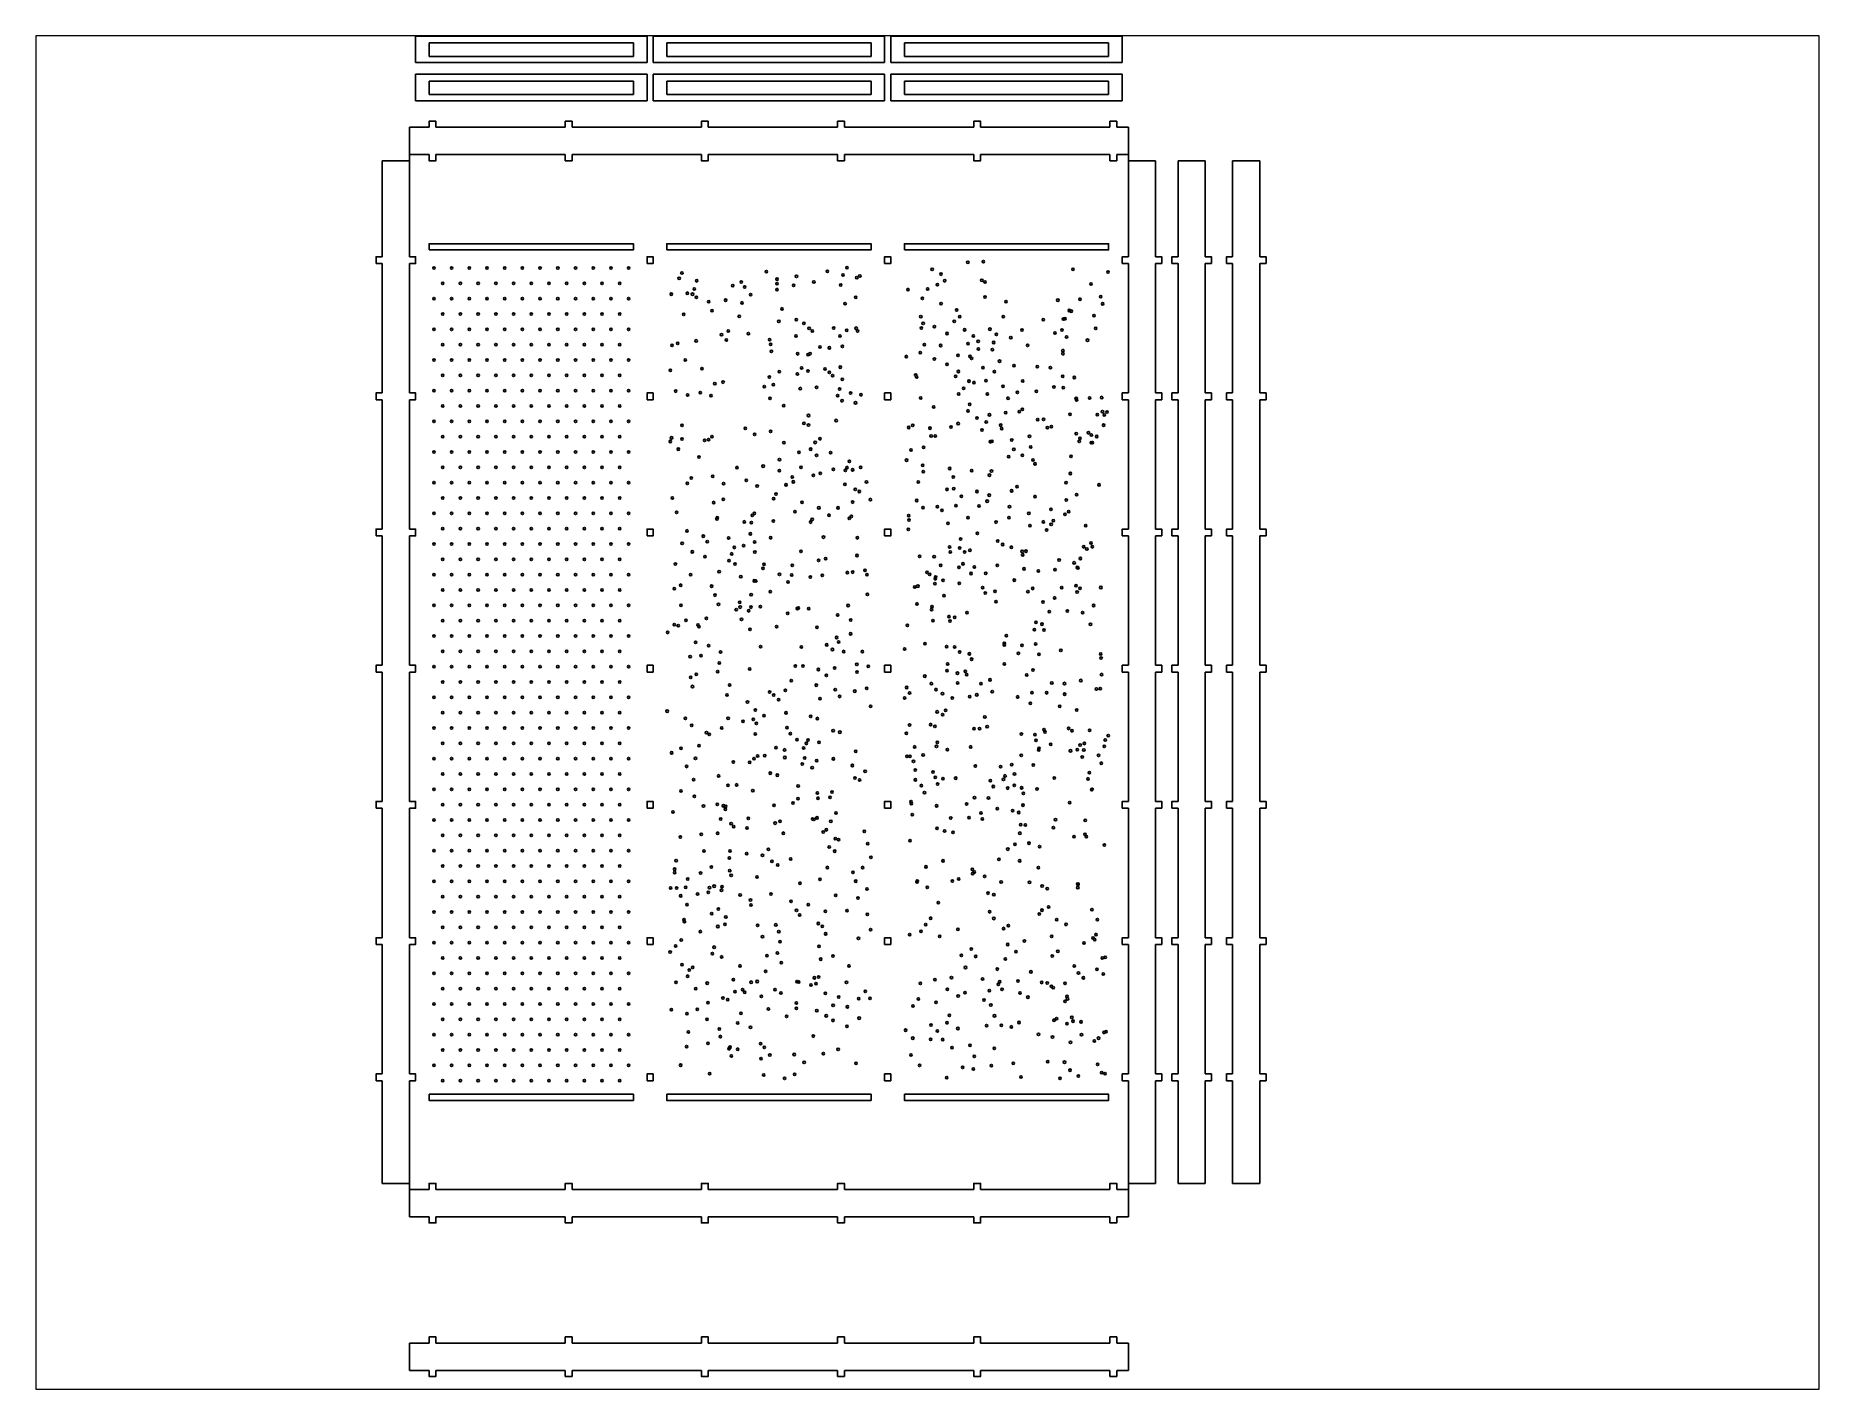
# Paper-space layout '布局1' of a CAD drawing. Header units: millimetres. Extents: x 26 to 231, y 20 to 176.
# The model-space entities are those that its viewports show. They can reach past a viewport. Long polylines and large blocks are cut down to what shows.
import ezdxf

# ---------------------------------------------------------------- set-up
doc = ezdxf.new("R2010")
doc.units = ezdxf.units.MM

msp = doc.modelspace()

# ---------------------------------------------------------------- linework, layer by layer
for p, q in [((174.5, 847), (4.5, 847)), ((4.5, 847), (4.5, 827.5)), ((14.5, 832), (14.5, 842)), ((14.5, 842), (164.5, 842)), ((164.5, 842), (164.5, 832)), ((174.5, 827.5), (174.5, 847)), ((349, 847), (179, 847)), ((179, 847), (179, 827.5)), ((189, 832), (189, 842)), ((189, 842), (339, 842)), ((339, 842), (339, 832)), ((349, 827.5), (349, 847)), ((523.5, 847), (353.5, 847)), ((353.5, 847), (353.5, 827.5)), ((363.5, 832), (363.5, 842)), ((363.5, 842), (513.5, 842)), ((513.5, 842), (513.5, 832)), ((523.5, 827.5), (523.5, 847)), ((4.5, 827.5), (174.5, 827.5)), ((164.5, 832), (14.5, 832)), ((179, 827.5), (349, 827.5)), ((339, 832), (189, 832)), ((353.5, 827.5), (523.5, 827.5)), ((513.5, 832), (363.5, 832)), ((174.5, 819), (4.5, 819)), ((4.5, 819), (4.5, 799.5)), ((14.5, 804), (14.5, 814)), ((14.5, 814), (164.5, 814)), ((164.5, 814), (164.5, 804)), ((174.5, 799.5), (174.5, 819)), ((349, 819), (179, 819)), ((179, 819), (179, 799.5)), ((189, 804), (189, 814)), ((189, 814), (339, 814)), ((339, 814), (339, 804)), ((349, 799.5), (349, 819)), ((523.5, 819), (353.5, 819)), ((353.5, 819), (353.5, 799.5)), ((363.5, 804), (363.5, 814)), ((363.5, 814), (513.5, 814)), ((513.5, 814), (513.5, 804)), ((523.5, 799.5), (523.5, 819)), ((4.5, 799.5), (174.5, 799.5)), ((164.5, 804), (14.5, 804)), ((179, 799.5), (349, 799.5)), ((339, 804), (189, 804)), ((353.5, 799.5), (523.5, 799.5)), ((513.5, 804), (363.5, 804)), ((0, 780), (0, 760)), ((528, 780), (528, 760)), ((0, 755.5), (-20, 755.5)), ((548, 755.5), (528, 755.5)), ((584.5, 755.5), (564.5, 755.5)), ((624.6, 755.5), (604.6, 755.5)), ((0, 4.5), (-20, 4.5)), ((0, 0), (0, -20)), ((548, 4.5), (528, 4.5)), ((528, 0), (528, -20)), ((584.5, 4.5), (564.5, 4.5)), ((624.6, 4.5), (604.6, 4.5)), ((0, -112.7), (0, -132.7)), ((528, -112.7), (528, -132.7))]:
    msp.add_line(p, q)
for points in [[(14.5, 850.6), (4.5, 850.6), (4.5, 870.1), (14.5, 870.1)], [(30.1, 850.6), (20.1, 850.6), (20.1, 870.1), (30.1, 870.1)], [(158.9, 850.6), (148.9, 850.6), (148.9, 870.1), (158.9, 870.1)], [(174.5, 850.6), (164.5, 850.6), (164.5, 870.1), (174.5, 870.1)], [(189, 850.6), (179, 850.6), (179, 870.1), (189, 870.1)], [(204.6, 850.6), (194.6, 850.6), (194.6, 870.1), (204.6, 870.1)], [(333.4, 850.6), (323.4, 850.6), (323.4, 870.1), (333.4, 870.1)], [(349, 850.6), (339, 850.6), (339, 870.1), (349, 870.1)], [(363.5, 850.6), (353.5, 850.6), (353.5, 870.1), (363.5, 870.1)], [(379.1, 850.6), (369.1, 850.6), (369.1, 870.1), (379.1, 870.1)], [(507.9, 850.6), (497.9, 850.6), (497.9, 870.1), (507.9, 870.1)], [(523.5, 850.6), (513.5, 850.6), (513.5, 870.1), (523.5, 870.1)], [(14.5, 690), (164.5, 690), (164.5, 694.5), (14.5, 694.5)], [(189, 690), (339, 690), (339, 694.5), (189, 694.5)], [(363.5, 690), (513.5, 690), (513.5, 694.5), (363.5, 694.5)], [(174.5, 680), (179, 680), (179, 685), (174.5, 685)], [(349, 680), (353.5, 680), (353.5, 685), (349, 685)], [(174.5, 580), (179, 580), (179, 585), (174.5, 585)], [(349, 580), (353.5, 580), (353.5, 585), (349, 585)], [(174.5, 480), (179, 480), (179, 485), (174.5, 485)], [(349, 480), (353.5, 480), (353.5, 485), (349, 485)], [(174.5, 380), (179, 380), (179, 385), (174.5, 385)], [(349, 380), (353.5, 380), (353.5, 385), (349, 385)], [(174.5, 280), (179, 280), (179, 285), (174.5, 285)], [(349, 280), (353.5, 280), (353.5, 285), (349, 285)], [(174.5, 180), (179, 180), (179, 185), (174.5, 185)], [(349, 180), (353.5, 180), (353.5, 185), (349, 185)], [(174.5, 80), (179, 80), (179, 85), (174.5, 85)], [(349, 80), (353.5, 80), (353.5, 85), (349, 85)], [(14.5, 70), (164.5, 70), (164.5, 65.5), (14.5, 65.5)], [(189, 70), (339, 70), (339, 65.5), (189, 65.5)], [(363.5, 70), (513.5, 70), (513.5, 65.5), (363.5, 65.5)]]:
    msp.add_lwpolyline(points, close=True)
for points in [[(0, 780), (14.5, 780)], [(19.5, 780), (19.5, 784.5), (14.5, 784.5), (14.5, 780)], [(19.5, 780), (114.5, 780)], [(119.5, 780), (119.5, 784.5), (114.5, 784.5), (114.5, 780)], [(119.5, 780), (214.5, 780)], [(219.5, 780), (219.5, 784.5), (214.5, 784.5), (214.5, 780)], [(214.5, 780), (214.5, 780)], [(219.5, 780), (314.5, 780)], [(319.5, 780), (319.5, 784.5), (314.5, 784.5), (314.5, 780)], [(319.5, 780), (414.5, 780)], [(419.5, 780), (419.5, 784.5), (414.5, 784.5), (414.5, 780)], [(419.5, 780), (514.5, 780)], [(519.5, 780), (519.5, 784.5), (514.5, 784.5), (514.5, 780)], [(519.5, 780), (528, 780)], [(14.5, 760), (0, 760), (0, 685)], [(0, 760), (14.5, 760)], [(14.5, 755.5), (19.5, 755.5), (19.5, 760)], [(14.5, 760), (14.5, 755.5)], [(19.5, 760), (19.5, 755.5), (14.5, 755.5), (14.5, 760)], [(114.5, 760), (19.5, 760)], [(19.5, 760), (114.5, 760)], [(114.5, 755.5), (119.5, 755.5), (119.5, 760)], [(114.5, 760), (114.5, 755.5)], [(119.5, 760), (119.5, 755.5), (114.5, 755.5), (114.5, 760)], [(214.5, 760), (119.5, 760)], [(119.5, 760), (214.5, 760)], [(214.5, 755.5), (219.5, 755.5), (219.5, 760), (219.5, 760)], [(214.5, 760), (214.5, 755.5)], [(214.5, 760), (214.5, 760)], [(219.5, 760), (219.5, 755.5), (214.5, 755.5), (214.5, 760)], [(314.5, 760), (219.5, 760)], [(219.5, 760), (314.5, 760)], [(314.5, 755.5), (319.5, 755.5), (319.5, 760), (319.5, 760)], [(314.5, 760), (314.5, 760), (314.5, 755.5)], [(319.5, 760), (319.5, 755.5), (314.5, 755.5), (314.5, 760)], [(414.5, 760), (319.5, 760)], [(319.5, 760), (414.5, 760)], [(414.5, 755.5), (419.5, 755.5), (419.5, 760)], [(414.6, 760), (414.5, 760), (414.5, 755.5)], [(419.5, 760), (419.5, 755.5), (414.5, 755.5), (414.5, 760)], [(514.5, 760), (419.5, 760)], [(419.5, 760), (514.5, 760)], [(514.5, 755.5), (519.5, 755.5), (519.5, 760)], [(514.5, 760), (514.5, 755.5)], [(519.5, 760), (519.5, 755.5), (514.5, 755.5), (514.5, 760)], [(528, 685), (528, 760), (519.5, 760)], [(519.5, 760), (528, 760)], [(-20, 685), (-20, 755.5)], [(0, 685), (0, 755.5)], [(528, 685), (528, 755.5)], [(548, 685), (548, 755.5)], [(564.5, 685), (564.5, 755.5)], [(584.5, 685), (584.5, 755.5)], [(604.6, 685), (604.6, 755.5)], [(624.6, 685), (624.6, 755.5)], [(-20, 685), (-24.5, 685), (-24.5, 680)], [(0, 680), (4.5, 680), (4.5, 685), (0, 685)], [(0, 685), (4.5, 685), (4.5, 680)], [(528, 685), (523.5, 685), (523.5, 680)], [(528, 685), (523.5, 685), (523.5, 680)], [(548, 685), (552.5, 685), (552.5, 680)], [(564.5, 685), (560, 685), (560, 680)], [(584.5, 685), (589, 685), (589, 680)], [(604.6, 685), (600.1, 685), (600.1, 680)], [(624.6, 685), (629.1, 685), (629.1, 680)], [(-24.5, 680), (-20, 680), (-20, 680)], [(-20, 585), (-20, 680)], [(0, 680), (0, 585)], [(0, 585), (0, 680)], [(4.5, 680), (0, 680), (0, 680)], [(523.5, 680), (528, 680), (528, 680)], [(523.5, 680), (528, 680), (528, 680)], [(528, 585), (528, 680)], [(528, 585), (528, 680)], [(548, 585), (548, 680)], [(552.5, 680), (548, 680), (548, 680)], [(560, 680), (564.5, 680), (564.5, 680)], [(564.5, 585), (564.5, 680)], [(584.5, 585), (584.5, 680)], [(589, 680), (584.5, 680), (584.5, 680)], [(600.1, 680), (604.6, 680), (604.6, 680)], [(604.6, 585), (604.6, 680)], [(624.6, 585), (624.6, 680)], [(629.1, 680), (624.6, 680), (624.6, 680)], [(-20, 585), (-24.5, 585), (-24.5, 580)], [(-24.5, 580), (-20, 580), (-20, 580)], [(-20, 485), (-20, 580)], [(0, 580), (4.5, 580), (4.5, 585), (0, 585)], [(0, 585), (4.5, 585), (4.5, 580)], [(0, 580), (0, 485)], [(0, 485), (0, 580)], [(4.5, 580), (0, 580), (0, 580)], [(528, 585), (523.5, 585), (523.5, 580)], [(528, 585), (523.5, 585), (523.5, 580)], [(523.5, 580), (528, 580), (528, 580)], [(523.5, 580), (528, 580), (528, 580)], [(528, 485), (528, 580)], [(528, 485), (528, 580)], [(548, 585), (552.5, 585), (552.5, 580)], [(548, 485), (548, 580)], [(552.5, 580), (548, 580), (548, 580)], [(564.5, 585), (560, 585), (560, 580)], [(560, 580), (564.5, 580), (564.5, 580)], [(564.5, 485), (564.5, 580)], [(584.5, 585), (589, 585), (589, 580)], [(584.5, 485), (584.5, 580)], [(589, 580), (584.5, 580), (584.5, 580)], [(604.6, 585), (600.1, 585), (600.1, 580)], [(600.1, 580), (604.6, 580), (604.6, 580)], [(604.6, 485), (604.6, 580)], [(624.6, 585), (629.1, 585), (629.1, 580)], [(624.6, 485), (624.6, 580)], [(629.1, 580), (624.6, 580), (624.6, 580)], [(-20, 485), (-24.5, 485), (-24.5, 480)], [(0, 480), (4.5, 480), (4.5, 485), (0, 485)], [(0, 485), (4.5, 485), (4.5, 480)], [(528, 485), (523.5, 485), (523.5, 480)], [(528, 485), (523.5, 485), (523.5, 480)], [(548, 485), (552.5, 485), (552.5, 480)], [(564.5, 485), (560, 485), (560, 480)], [(584.5, 485), (589, 485), (589, 480)], [(604.6, 485), (600.1, 485), (600.1, 480)], [(624.6, 485), (629.1, 485), (629.1, 480)], [(-24.5, 480), (-20, 480)], [(-20, 385), (-20, 480)], [(0, 480), (0, 385)], [(0, 385), (0, 480)], [(4.5, 480), (0, 480)], [(523.5, 480), (528, 480)], [(523.5, 480), (528, 480)], [(528, 385), (528, 480)], [(528, 385), (528, 480)], [(548, 385), (548, 480)], [(552.5, 480), (548, 480)], [(560, 480), (564.5, 480)], [(564.5, 385), (564.5, 480)], [(584.5, 385), (584.5, 480)], [(589, 480), (584.5, 480)], [(600.1, 480), (604.6, 480)], [(604.6, 385), (604.6, 480)], [(624.6, 385), (624.6, 480)], [(629.1, 480), (624.6, 480)], [(-20, 385), (-20, 385), (-24.5, 385), (-24.5, 380)], [(-24.5, 380), (-20, 380)], [(-20, 285), (-20, 380)], [(0, 380), (4.5, 380), (4.5, 385), (0, 385)], [(0, 385), (0, 385), (4.5, 385), (4.5, 380)], [(0, 380), (0, 285)], [(0, 285), (0, 380)], [(4.5, 380), (0, 380)], [(528, 385), (528, 385), (523.5, 385), (523.5, 380)], [(528, 385), (528, 385), (523.5, 385), (523.5, 380)], [(523.5, 380), (528, 380)], [(523.5, 380), (528, 380)], [(528, 285), (528, 380)], [(528, 285), (528, 380)], [(548, 385), (548, 385), (552.5, 385), (552.5, 380)], [(548, 285), (548, 380)], [(552.5, 380), (548, 380)], [(564.5, 385), (564.5, 385), (560, 385), (560, 380)], [(560, 380), (564.5, 380)], [(564.5, 285), (564.5, 380)], [(584.5, 385), (584.5, 385), (589, 385), (589, 380)], [(584.5, 285), (584.5, 380)], [(589, 380), (584.5, 380)], [(604.6, 385), (604.6, 385), (600.1, 385), (600.1, 380)], [(600.1, 380), (604.6, 380)], [(604.6, 285), (604.6, 380)], [(624.6, 385), (624.6, 385), (629.1, 385), (629.1, 380)], [(624.6, 285), (624.6, 380)], [(629.1, 380), (624.6, 380)], [(-20, 285), (-20, 285), (-24.5, 285), (-24.5, 280)], [(-24.5, 280), (-20, 280)], [(-20, 185), (-20, 280)], [(0, 280), (4.5, 280), (4.5, 285), (0, 285)], [(0, 285), (0, 285), (4.5, 285), (4.5, 280)], [(0, 280), (0, 185)], [(0, 185), (0, 280)], [(4.5, 280), (0, 280)], [(528, 285), (528, 285), (523.5, 285), (523.5, 280)], [(528, 285), (528, 285), (523.5, 285), (523.5, 280)], [(523.5, 280), (528, 280)], [(523.5, 280), (528, 280)], [(528, 185), (528, 280)], [(528, 185), (528, 280)], [(548, 285), (548, 285), (552.5, 285), (552.5, 280)], [(548, 185), (548, 280)], [(552.5, 280), (548, 280)], [(564.5, 285), (564.5, 285), (560, 285), (560, 280)], [(560, 280), (564.5, 280)], [(564.5, 185), (564.5, 280)], [(584.5, 285), (584.5, 285), (589, 285), (589, 280)], [(584.5, 185), (584.5, 280)], [(589, 280), (584.5, 280)], [(604.6, 285), (604.6, 285), (600.1, 285), (600.1, 280)], [(600.1, 280), (604.6, 280)], [(604.6, 185), (604.6, 280)], [(624.6, 285), (624.6, 285), (629.1, 285), (629.1, 280)], [(624.6, 185), (624.6, 280)], [(629.1, 280), (624.6, 280)], [(-20, 185), (-24.5, 185), (-24.5, 180)], [(0, 180), (4.5, 180), (4.5, 185), (0, 185)], [(0, 185), (4.5, 185), (4.5, 180)], [(528, 185), (523.5, 185), (523.5, 180)], [(528, 185), (523.5, 185), (523.5, 180)], [(548, 185), (552.5, 185), (552.5, 180)], [(564.5, 185), (560, 185), (560, 180)], [(584.5, 185), (589, 185), (589, 180)], [(604.6, 185), (600.1, 185), (600.1, 180)], [(624.6, 185), (629.1, 185), (629.1, 180)], [(-24.5, 180), (-20, 180), (-20, 180.1)], [(-20, 85), (-20, 180)], [(4.5, 180), (0, 180), (0, 180.1)], [(0, 180), (0, 180)], [(0, 180), (0, 85)], [(0, 85), (0, 180)], [(523.5, 180), (528, 180), (528, 180.1)], [(523.5, 180), (528, 180), (528, 180.1)], [(528, 85), (528, 180)], [(528, 85), (528, 180)], [(552.5, 180), (548, 180), (548, 180.1)], [(548, 85), (548, 180)], [(560, 180), (564.5, 180), (564.5, 180.1)], [(564.5, 85), (564.5, 180)], [(589, 180), (584.5, 180), (584.5, 180.1)], [(584.5, 85), (584.5, 180)], [(600.1, 180), (604.6, 180), (604.6, 180.1)], [(604.6, 85), (604.6, 180)], [(629.1, 180), (624.6, 180), (624.6, 180.1)], [(624.6, 85), (624.6, 180)], [(-20, 85), (-24.5, 85), (-24.5, 80)], [(-24.5, 80), (-20, 80)], [(-20, 4.5), (-20, 80)], [(0, 80), (4.5, 80), (4.5, 85), (0, 85)], [(0, 85), (4.5, 85), (4.5, 80)], [(0, 80), (0, 0)], [(0, 4.5), (0, 80)], [(4.5, 80), (0, 80)], [(519.5, 0), (528, 0), (528, 80)], [(528, 85), (523.5, 85), (523.5, 80)], [(528, 85), (523.5, 85), (523.5, 80)], [(523.5, 80), (528, 80)], [(523.5, 80), (528, 80)], [(528, 4.5), (528, 80)], [(548, 85), (552.5, 85), (552.5, 80)], [(548, 4.5), (548, 80)], [(552.5, 80), (548, 80)], [(564.5, 85), (560, 85), (560, 80)], [(560, 80), (564.5, 80)], [(564.5, 4.5), (564.5, 80)], [(584.5, 85), (589, 85), (589, 80)], [(589, 80), (584.5, 80)], [(584.5, 4.5), (584.5, 80)], [(604.6, 85), (600.1, 85), (600.1, 80)], [(600.1, 80), (604.6, 80)], [(604.6, 4.5), (604.6, 80)], [(624.6, 85), (629.1, 85), (629.1, 80)], [(624.6, 4.5), (624.6, 80)], [(629.1, 80), (624.6, 80)], [(0, 0), (14.5, 0)], [(0, 0), (14.5, 0)], [(19.5, 0), (19.5, 4.5), (14.5, 4.5), (14.5, 0)], [(19.5, 0), (19.5, 4.5), (14.5, 4.5), (14.5, 0)], [(19.5, 0), (114.5, 0)], [(19.5, 0), (114.5, 0)], [(119.5, 0), (119.5, 4.5), (114.5, 4.5), (114.5, 0)], [(119.5, 0), (119.5, 4.5), (114.5, 4.5), (114.5, 0)], [(119.5, 0), (214.5, 0)], [(119.5, 0), (214.5, 0)], [(219.5, 0), (219.5, 4.5), (214.5, 4.5), (214.5, 0)], [(219.5, 0), (219.5, 4.5), (214.5, 4.5), (214.5, 0)], [(214.5, 0), (214.5, 0)], [(214.5, 0), (214.5, 0)], [(219.5, 0), (314.5, 0)], [(219.5, 0), (314.5, 0)], [(319.5, 0), (319.5, 4.5), (314.5, 4.5), (314.5, 0)], [(319.5, 0), (319.5, 4.5), (314.5, 4.5), (314.5, 0)], [(319.5, 0), (414.5, 0)], [(319.5, 0), (414.5, 0)], [(419.5, 0), (419.5, 4.5), (414.5, 4.5), (414.5, 0)], [(419.5, 0), (419.5, 4.5), (414.5, 4.5), (414.5, 0)], [(419.5, 0), (514.5, 0)], [(419.5, 0), (514.5, 0)], [(519.5, 0), (519.5, 4.5), (514.5, 4.5), (514.5, 0)], [(519.5, 0), (519.5, 4.5), (514.5, 4.5), (514.5, 0)], [(519.5, 0), (528, 0)], [(0, -20), (14.5, -20)], [(19.5, -20), (19.5, -24.5), (14.5, -24.5), (14.5, -20)], [(19.5, -20), (114.5, -20)], [(119.5, -20), (119.5, -24.5), (114.5, -24.5), (114.5, -20)], [(119.5, -20), (214.5, -20)], [(214.5, -20), (214.5, -20)], [(219.5, -20), (219.5, -24.5), (214.5, -24.5), (214.5, -20)], [(219.5, -20), (314.5, -20)], [(319.5, -20), (319.5, -24.5), (314.5, -24.5), (314.5, -20)], [(319.5, -20), (414.5, -20)], [(419.5, -20), (419.5, -24.5), (414.5, -24.5), (414.5, -20)], [(419.5, -20), (514.5, -20)], [(519.5, -20), (519.5, -24.5), (514.5, -24.5), (514.5, -20)], [(519.5, -20), (528, -20)], [(0, -112.7), (14.5, -112.7)], [(19.5, -112.7), (19.5, -108.2), (14.5, -108.2), (14.5, -112.7)], [(19.5, -112.7), (114.5, -112.7)], [(119.5, -112.7), (119.5, -108.2), (114.5, -108.2), (114.5, -112.7)], [(119.5, -112.7), (214.5, -112.7)], [(219.5, -112.7), (219.5, -108.2), (214.5, -108.2), (214.5, -112.7)], [(214.5, -112.7), (214.5, -112.7)], [(219.5, -112.7), (314.5, -112.7)], [(319.5, -112.7), (319.5, -108.2), (314.5, -108.2), (314.5, -112.7)], [(319.5, -112.7), (414.5, -112.7)], [(419.5, -112.7), (419.5, -108.2), (414.5, -108.2), (414.5, -112.7)], [(419.5, -112.7), (514.5, -112.7)], [(519.5, -112.7), (519.5, -108.2), (514.5, -108.2), (514.5, -112.7)], [(519.5, -112.7), (528, -112.7)], [(0, -132.7), (14.5, -132.7)], [(19.5, -132.7), (19.5, -137.2), (14.5, -137.2), (14.5, -132.7)], [(19.5, -132.7), (114.5, -132.7)], [(119.5, -132.7), (119.5, -137.2), (114.5, -137.2), (114.5, -132.7)], [(119.5, -132.7), (214.5, -132.7)], [(214.5, -132.7), (214.5, -132.7)], [(219.5, -132.7), (219.5, -137.2), (214.5, -137.2), (214.5, -132.7)], [(219.5, -132.7), (314.5, -132.7)], [(319.5, -132.7), (319.5, -137.2), (314.5, -137.2), (314.5, -132.7)], [(319.5, -132.7), (414.5, -132.7)], [(419.5, -132.7), (419.5, -137.2), (414.5, -137.2), (414.5, -132.7)], [(419.5, -132.7), (514.5, -132.7)], [(519.5, -132.7), (519.5, -137.2), (514.5, -137.2), (514.5, -132.7)], [(519.5, -132.7), (528, -132.7)]]:
    msp.add_lwpolyline(points)
for centre in [(410.1, 680.9), (421.5, 681.4), (18, 676.7), (31, 676.7), (44, 676.7), (57, 676.7), (70, 676.7), (83, 676.7), (96, 676.7), (109, 676.7), (122, 676.7), (135, 676.7), (148, 676.7), (161, 676.7), (198.1, 669.2), (200.1, 673.1), (211, 667.3), (262.2, 674.1), (270, 668.5), (284.3, 670.6), (307, 674.3), (318.5, 671.6), (321.3, 676.9), (328.6, 669.6), (330.8, 670.9), (383.9, 675.7), (390.4, 672.2), (393.2, 667.3), (420.4, 667.7), (487.3, 675.8), (513.1, 673.7), (18, 654.2), (24.5, 665.4), (31, 654.2), (37.5, 665.4), (44, 654.2), (50.5, 665.4), (57, 654.2), (63.5, 665.4), (70, 654.2), (76.5, 665.4), (83, 654.2), (89.5, 665.4), (96, 654.2), (102.5, 665.4), (109, 654.2), (115.5, 665.4), (122, 654.2), (128.5, 665.4), (135, 654.2), (141.5, 665.4), (148, 654.2), (154.5, 665.4), (161, 654.2), (192.3, 657.5), (204.1, 658.2), (207.9, 657.5), (209.2, 661.3), (210.8, 655.2), (237.5, 663.7), (243.7, 666.4), (246.2, 662.7), (250.6, 657.1), (269.9, 660.9), (270, 665.2), (282.2, 663.9), (297, 666.5), (316.8, 664.2), (327.8, 655.2), (366.1, 660.9), (376.7, 654.4), (380.6, 661.3), (387.8, 664.4), (422.8, 666.5), (422.8, 655.4), (500.6, 665), (507.7, 655.6), (24.5, 642.9), (37.5, 642.9), (50.5, 642.9), (63.5, 642.9), (76.5, 642.9), (89.5, 642.9), (102.5, 642.9), (115.5, 642.9), (128.5, 642.9), (141.5, 642.9), (154.5, 642.9), (201.5, 642.7), (219.8, 651.9), (222.3, 645.3), (232.2, 653.1), (242.2, 641.3), (244.3, 651.1), (273.7, 646.7), (320, 650.6), (375.6, 641), (390.5, 650.5), (401.9, 645.8), (438.2, 652), (476.2, 653.1), (484.6, 645.5), (486, 645), (492.5, 653.8), (502.8, 641.7), (509.1, 650.4), (18, 631.7), (31, 631.7), (44, 631.7), (57, 631.7), (70, 631.7), (83, 631.7), (96, 631.7), (109, 631.7), (122, 631.7), (135, 631.7), (148, 631.7), (161, 631.7), (234.2, 630.5), (249, 628.5), (271.3, 637.5), (284.1, 638.7), (289.7, 636.1), (293.6, 632.4), (295.9, 630.5), (311.6, 632.6), (321.2, 631), (328.1, 632.5), (329.1, 630.4), (376, 632.6), (377.3, 636), (385.6, 633.6), (394.9, 628.6), (400.1, 637.5), (404.2, 640.9), (407.7, 631.3), (426.3, 631.8), (431.1, 628), (436.1, 640.9), (449.9, 631.1), (465.5, 638.7), (474.1, 629), (479.2, 631.1), (480.3, 639.2), (481.5, 639.4), (504, 632.4), (24.5, 620.4), (37.5, 620.4), (50.5, 620.4), (63.5, 620.4), (76.5, 620.4), (89.5, 620.4), (102.5, 620.4), (115.5, 620.4), (128.5, 620.4), (141.5, 620.4), (154.5, 620.4), (192.9, 619.9), (197.1, 621.4), (210.6, 623.2), (229.2, 627.7), (232.8, 623.9), (264.5, 624), (265.3, 620.7), (265.9, 615.5), (283.9, 626.8), (301.5, 618.7), (308.4, 618.1), (316.2, 626.8), (318, 619.1), (378.2, 620.4), (390.1, 619.8), (410.3, 621.2), (414.2, 626.8), (417.7, 622.8), (417.9, 617.3), (428.2, 616.8), (429.1, 622), (441.7, 625.6), (454, 619.9), (479.9, 616.1), (482.6, 626.1), (498, 623.7), (18, 609.1), (31, 609.1), (44, 609.1), (57, 609.1), (70, 609.1), (83, 609.1), (96, 609.1), (109, 609.1), (122, 609.1), (135, 609.1), (148, 609.1), (161, 609.1), (202.6, 609.2), (214.8, 602.8), (285.1, 613.7), (288, 603.3), (292.8, 613.1), (294.3, 613.7), (305.3, 602.6), (316.4, 603.9), (364.9, 611.7), (375.2, 614.6), (385.6, 609.8), (394.8, 605.9), (402.9, 612.6), (411.7, 611.9), (412.9, 610.4), (421.2, 603.6), (433.4, 608.3), (444, 605), (461.1, 604.2), (470.8, 603.6), (479.9, 613.7), (24.5, 597.9), (37.5, 597.9), (50.5, 597.9), (63.5, 597.9), (76.5, 597.9), (89.5, 597.9), (102.5, 597.9), (115.5, 597.9), (128.5, 597.9), (141.5, 597.9), (154.5, 597.9), (191.7, 601.6), (224.3, 591.8), (230.4, 592.9), (260.6, 589.6), (264.4, 596.6), (267.3, 591), (271.6, 600.5), (285, 598.9), (292.7, 601), (299, 589), (308.4, 600.1), (310.8, 597.7), (317.9, 595), (371.8, 598.1), (372.6, 596.7), (401.1, 597.2), (403.2, 600.7), (410.9, 593.6), (414.6, 592.6), (423.4, 594), (429.6, 600.6), (436, 589.9), (450.4, 593.8), (473.3, 589.3), (479.8, 597.2), (480.2, 588.8), (488.3, 596.3), (18, 586.6), (31, 586.6), (44, 586.6), (57, 586.6), (70, 586.6), (83, 586.6), (96, 586.6), (109, 586.6), (122, 586.6), (135, 586.6), (148, 586.6), (161, 586.6), (195.6, 586.3), (204.3, 583.5), (213.6, 585.2), (221.5, 583), (264.9, 581), (274.9, 575.6), (287, 588.2), (314.5, 583), (315.9, 587.8), (317.8, 579.2), (324, 584.9), (327.6, 577.7), (331.6, 583.6), (375.5, 581.3), (403.4, 584.2), (407, 588.4), (411.5, 576.6), (424.5, 584.2), (439.7, 581.1), (446.5, 585.4), (460.5, 586.2), (489.7, 580.9), (490, 579.8), (499.5, 581.3), (508.5, 581.6), (18, 564.1), (24.5, 575.4), (31, 564.1), (37.5, 575.4), (44, 564.1), (50.5, 575.4), (57, 564.1), (63.5, 575.4), (70, 564.1), (76.5, 575.4), (83, 564.1), (89.5, 575.4), (96, 564.1), (102.5, 575.4), (109, 564.1), (115.5, 575.4), (122, 564.1), (128.5, 575.4), (135, 564.1), (141.5, 575.4), (148, 564.1), (154.5, 575.4), (161, 564.1), (289.7, 562.7), (293.1, 568.4), (313.4, 564.7), (385.1, 574.7), (403, 562.5), (410.3, 571.8), (416.8, 566.5), (423.6, 563.7), (426, 568.9), (437.9, 570.4), (447.9, 571.3), (450.2, 573), (461.4, 565.4), (465.7, 565.6), (485.2, 569.3), (505.2, 569), (509, 571.3), (510.3, 568.8), (512.4, 570.9), (24.5, 552.8), (37.5, 552.8), (50.5, 552.8), (63.5, 552.8), (76.5, 552.8), (89.5, 552.8), (102.5, 552.8), (115.5, 552.8), (128.5, 552.8), (141.5, 552.8), (154.5, 552.8), (191.6, 549.3), (192.5, 552), (200.2, 561.1), (200.2, 551.1), (216.8, 550.1), (219.7, 550.7), (222.2, 552.9), (246.7, 558.9), (253.5, 554.5), (265.3, 556.7), (293.1, 561.4), (301.5, 551.3), (366.7, 559.6), (369.7, 561.1), (382.3, 559.1), (383.2, 553.4), (386.2, 553.4), (397.8, 559.9), (420.5, 557.7), (427.8, 549.4), (434.3, 561.3), (435, 558.8), (442.4, 550.4), (455.4, 553.1), (468.5, 559.4), (471.5, 560.2), (489.7, 555), (491.9, 549.4), (492.4, 551.6), (498.7, 555.7), (500.9, 554.1), (504.8, 553), (509.8, 561.3), (18, 541.6), (31, 541.6), (44, 541.6), (57, 541.6), (70, 541.6), (83, 541.6), (96, 541.6), (109, 541.6), (122, 541.6), (135, 541.6), (148, 541.6), (161, 541.6), (197.5, 543.7), (212.6, 537.9), (275, 548.4), (286.1, 541.3), (294.7, 543.7), (298, 548.6), (299, 539.1), (309.3, 541.1), (368.4, 543.1), (377.6, 545.1), (426.6, 549.1), (440.1, 538.1), (443.9, 543.5), (450.2, 539.2), (456.3, 545.3), (485.9, 538.4), (500.8, 548.4), (501.6, 548.5), (24.5, 530.3), (37.5, 530.3), (50.5, 530.3), (63.5, 530.3), (76.5, 530.3), (89.5, 530.3), (102.5, 530.3), (115.5, 530.3), (128.5, 530.3), (141.5, 530.3), (154.5, 530.3), (222.8, 523.8), (240.5, 530.2), (259.8, 531.2), (271.7, 527.9), (271.8, 536), (281.2, 523.3), (287.6, 530.3), (296.7, 524.4), (301.7, 525.9), (311.4, 528.8), (320.2, 528.1), (321.3, 530.2), (323.1, 534.8), (325.5, 528.5), (331.4, 530.4), (365.1, 535.6), (377, 531.9), (377.4, 527.2), (396.8, 529.5), (399.4, 523.2), (413, 527.9), (426, 524.6), (427.5, 527.6), (457.9, 535.8), (459.5, 532.9), (485.4, 525.8), (18, 519.1), (31, 519.1), (44, 519.1), (57, 519.1), (70, 519.1), (83, 519.1), (96, 519.1), (109, 519.1), (122, 519.1), (135, 519.1), (148, 519.1), (161, 519.1), (204.1, 518.6), (207, 522.5), (230.7, 518.4), (247.4, 520.8), (255.4, 516.6), (269.3, 510.7), (276.6, 517.5), (281.9, 519.7), (319.8, 517.9), (327.4, 514.2), (330.4, 512.6), (335.7, 519.6), (373.7, 519.6), (394.9, 514.1), (399.8, 514.6), (416.8, 512.6), (442.3, 513.1), (446.3, 516.2), (482.3, 519), (490, 510.2), (506.5, 517.5), (24.5, 507.8), (37.5, 507.8), (50.5, 507.8), (63.5, 507.8), (76.5, 507.8), (89.5, 507.8), (102.5, 507.8), (115.5, 507.8), (128.5, 507.8), (141.5, 507.8), (154.5, 507.8), (193.1, 507.9), (196.2, 497.3), (223.5, 504.5), (230.5, 506.9), (267.5, 507.3), (283.1, 497.8), (288.4, 504.7), (300.7, 500.6), (314.8, 500.6), (325.5, 504.8), (338.6, 506.7), (372.6, 506), (377.2, 500.7), (387.8, 501.4), (391.1, 498.8), (401.4, 502.2), (405.4, 509.1), (418.4, 502), (424.3, 505.5), (425.8, 509.9), (440.7, 501.4), (459.5, 508.9), (471.1, 499.5), (482.4, 506.3), (484.2, 497.8), (18, 496.6), (24.5, 485.3), (31, 496.6), (37.5, 485.3), (44, 496.6), (50.5, 485.3), (57, 496.6), (63.5, 485.3), (70, 496.6), (76.5, 485.3), (83, 496.6), (89.5, 485.3), (96, 496.6), (102.5, 485.3), (109, 496.6), (115.5, 485.3), (122, 496.6), (128.5, 485.3), (135, 496.6), (141.5, 485.3), (148, 496.6), (154.5, 485.3), (161, 496.6), (225.8, 492.4), (226.1, 493.3), (245.9, 490.3), (251.2, 489.7), (251.8, 495.1), (253.4, 496.6), (267.3, 490.9), (294.6, 490.1), (295.8, 492.1), (308.2, 495.2), (323, 492.9), (324.6, 494.3), (366.4, 484.8), (366.7, 494.9), (366.9, 491.6), (395.5, 489.2), (410.3, 493.4), (430.9, 490.1), (440.3, 493.4), (454.9, 496.5), (455.7, 487.5), (465.6, 490.3), (468, 484.3), (471.3, 488.5), (472.9, 491.1), (481.4, 495.8), (496.7, 487.5), (18, 474), (31, 474), (44, 474), (57, 474), (70, 474), (83, 474), (96, 474), (109, 474), (122, 474), (135, 474), (148, 474), (161, 474), (200.3, 474.5), (203.8, 483.7), (215.8, 479.8), (218.7, 475.8), (234.4, 478.5), (238.6, 471.5), (245.4, 472.9), (250.4, 481.5), (253.5, 475.6), (265.3, 478.6), (304.1, 479.1), (329, 478.6), (396.7, 471.9), (404.1, 471.1), (404.8, 477.7), (417.1, 481.9), (432.1, 476.2), (435.7, 473.7), (442.1, 471.7), (495.2, 472), (500.6, 474.8), (501.5, 472), (24.5, 462.8), (37.5, 462.8), (50.5, 462.8), (63.5, 462.8), (76.5, 462.8), (89.5, 462.8), (102.5, 462.8), (115.5, 462.8), (128.5, 462.8), (141.5, 462.8), (154.5, 462.8), (195.4, 459.3), (207.7, 468.3), (217, 464.8), (234.8, 461.8), (236.7, 466.8), (239.2, 459.3), (253.7, 468.1), (260.5, 459.2), (281.2, 458.3), (287.5, 468.7), (300.5, 462), (305.7, 463.2), (328.7, 465.6), (374.7, 465), (385.4, 464.7), (390.2, 458.4), (397.2, 468.2), (406.5, 459.5), (407.7, 468.1), (411.6, 469.5), (431.7, 458.4), (450, 468.6), (450.4, 466.1), (452.8, 468.8), (477.2, 462.3), (488.2, 460.2), (492.8, 463.4), (497.5, 470.4), (18, 451.5), (31, 451.5), (44, 451.5), (57, 451.5), (70, 451.5), (83, 451.5), (96, 451.5), (109, 451.5), (122, 451.5), (135, 451.5), (148, 451.5), (161, 451.5), (206.5, 451.5), (227.5, 453.7), (243.4, 450), (253.3, 447), (254.4, 446.9), (259.7, 456.2), (271.8, 451.8), (278.1, 446.2), (280.8, 451.3), (294.5, 449.8), (303.2, 451), (321.6, 453.1), (325.6, 453.4), (334.6, 454.8), (336, 451.6), (380.2, 453.2), (382.1, 451.7), (385.9, 444.9), (386.3, 448.5), (386.4, 449.8), (391.9, 447.4), (403.6, 456.9), (403.8, 445.2), (412.5, 452.4), (414.9, 457.2), (423.3, 452.5), (444.2, 447.5), (451.4, 455.8), (461.9, 454.3), (474.2, 455.2), (490.5, 456.8), (491, 456.5), (24.5, 440.3), (37.5, 440.3), (50.5, 440.3), (63.5, 440.3), (76.5, 440.3), (89.5, 440.3), (102.5, 440.3), (115.5, 440.3), (128.5, 440.3), (141.5, 440.3), (154.5, 440.3), (194.5, 441.2), (199.3, 443.8), (221.9, 443.1), (224.5, 436.5), (251, 436.8), (265, 439.1), (336.4, 437.1), (371.1, 442.5), (373.4, 443.1), (392.6, 436.1), (421, 442), (422.9, 438), (430.1, 439.3), (430.8, 431.7), (454.2, 439.1), (457.8, 441.4), (465.3, 431.4), (473.8, 434.5), (479.1, 442), (489.6, 443.4), (490.4, 438.8), (492.5, 441.5), (507.8, 442.1), (18, 429), (31, 429), (44, 429), (57, 429), (70, 429), (83, 429), (96, 429), (109, 429), (122, 429), (135, 429), (148, 429), (161, 429), (199.4, 429.1), (218.1, 419.4), (227, 429.7), (240, 425.9), (242.6, 431.3), (242.9, 427.7), (243.9, 418.7), (249.2, 425), (250.8, 427.7), (257.8, 428.1), (277.8, 423.1), (284.9, 426.7), (285.7, 427.1), (293.3, 426.6), (314.5, 422), (322.2, 428.9), (372.7, 430.1), (383.5, 425.9), (383.8, 428.1), (396.2, 420.8), (400.5, 420.2), (409.5, 423.6), (469.9, 424.4), (483.2, 424.8), (494.4, 423.6), (502.5, 428.9), (18, 406.5), (24.5, 417.7), (31, 406.5), (37.5, 417.7), (44, 406.5), (50.5, 417.7), (57, 406.5), (63.5, 417.7), (70, 406.5), (76.5, 417.7), (83, 406.5), (89.5, 417.7), (96, 406.5), (102.5, 417.7), (109, 406.5), (115.5, 417.7), (122, 406.5), (128.5, 417.7), (135, 406.5), (141.5, 417.7), (148, 406.5), (154.5, 417.7), (161, 406.5), (189.6, 409.1), (194.5, 414.8), (197.4, 414.1), (203.1, 418), (212, 414.6), (212.6, 413.3), (250.2, 411.4), (269.7, 413.4), (299.3, 412.9), (313.7, 405.4), (324, 408.1), (324.1, 418.2), (365.7, 414.3), (384.5, 417.8), (397, 417.5), (438.4, 406.7), (459, 411.1), (460.1, 416.6), (464.5, 415.2), (466.1, 410.9), (500.2, 415.1), (24.5, 395.2), (37.5, 395.2), (50.5, 395.2), (63.5, 395.2), (76.5, 395.2), (89.5, 395.2), (102.5, 395.2), (115.5, 395.2), (128.5, 395.2), (141.5, 395.2), (154.5, 395.2), (210.2, 401.9), (214.2, 392.1), (219.7, 399.4), (228.5, 394.8), (257.9, 398.7), (287.9, 398.5), (306.5, 400), (310.7, 396.6), (315.2, 402.1), (319, 395.1), (332.7, 395.1), (363.7, 397), (378.6, 400.8), (394.5, 398.7), (400.4, 398.5), (404.1, 394.7), (411.3, 393.4), (436.9, 401.1), (436.9, 400), (447.3, 393.7), (449.9, 399.6), (459.9, 400.7), (462.3, 393.1), (478.4, 395.9), (507.7, 393.3), (18, 384), (31, 384), (44, 384), (57, 384), (70, 384), (83, 384), (96, 384), (109, 384), (122, 384), (135, 384), (148, 384), (161, 384), (206.2, 391.4), (226.4, 380.3), (227.6, 386.7), (249.9, 382.3), (283.5, 384.4), (289, 384.4), (300.4, 381.9), (312.3, 383), (328.6, 385.7), (328.8, 380), (337, 384.3), (394.9, 381.1), (395.3, 386), (402.5, 379.2), (408.2, 380.6), (412.9, 389.5), (437, 386), (457.9, 381.5), (508, 390.3), (24.5, 372.7), (37.5, 372.7), (50.5, 372.7), (63.5, 372.7), (76.5, 372.7), (89.5, 372.7), (102.5, 372.7), (115.5, 372.7), (128.5, 372.7), (141.5, 372.7), (154.5, 372.7), (206.6, 376.1), (207.9, 369.4), (210.7, 378.4), (235.2, 370.6), (276.1, 366.6), (280.4, 373.7), (298.8, 370.4), (306.2, 377.6), (312.7, 367.1), (327.1, 366), (335.9, 368.1), (365.2, 368.7), (378.5, 377), (383.4, 371.6), (386.8, 367.2), (402.6, 372), (409.3, 378.1), (419.7, 371.5), (426.4, 374.3), (453.4, 377.9), (471.8, 372), (481.1, 371.6), (493.1, 373.8), (504.6, 367.6), (507.4, 367.9), (508.3, 378.2), (18, 361.5), (31, 361.5), (44, 361.5), (57, 361.5), (70, 361.5), (83, 361.5), (96, 361.5), (109, 361.5), (122, 361.5), (135, 361.5), (148, 361.5), (161, 361.5), (233.3, 363.2), (248.3, 358), (264.5, 365.3), (267.6, 363.1), (271.1, 359.7), (301.6, 360.5), (315.9, 362.1), (338.7, 354.9), (363.7, 361), (367.3, 364.7), (391.5, 364.2), (398.7, 360.9), (411.5, 362), (416.7, 363.3), (428, 365.7), (446.7, 361.8), (456.1, 357.1), (457.2, 364.9), (468, 364.8), (477.6, 354.9), (481.2, 363.8), (24.5, 350.2), (37.5, 350.2), (50.5, 350.2), (63.5, 350.2), (76.5, 350.2), (89.5, 350.2), (102.5, 350.2), (115.5, 350.2), (128.5, 350.2), (141.5, 350.2), (154.5, 350.2), (189.3, 351.3), (202.7, 346), (207.3, 340.9), (234.1, 346.1), (245, 343.9), (252.5, 345.3), (254.1, 352.1), (254.8, 342.4), (260.4, 348), (276.6, 350.1), (294.7, 347.5), (299.6, 345.9), (367.3, 341.1), (382.8, 341.5), (385.9, 340.2), (387.6, 350.8), (391.6, 348.8), (393.8, 352), (422.6, 347.1), (424.3, 339.9), (490.1, 352.1), (18, 338.9), (24.5, 327.7), (31, 338.9), (37.5, 327.7), (44, 338.9), (50.5, 327.7), (57, 338.9), (63.5, 327.7), (70, 338.9), (76.5, 327.7), (83, 338.9), (89.5, 327.7), (96, 338.9), (102.5, 327.7), (109, 338.9), (115.5, 327.7), (122, 338.9), (128.5, 327.7), (135, 338.9), (141.5, 327.7), (148, 338.9), (154.5, 327.7), (161, 338.9), (218.2, 335.6), (220.2, 334.3), (229.4, 339), (254, 334.6), (277.3, 339.2), (279.8, 334.8), (284.7, 330.4), (291.5, 327.6), (292.8, 330.1), (300.8, 328.5), (311.2, 337), (316.1, 335.9), (365, 335.1), (387.7, 328.4), (414.7, 338.4), (418.7, 338.4), (449.5, 334.5), (459.4, 334.1), (460.2, 329.9), (466.1, 337.8), (466.8, 336), (471, 327), (484.1, 338.6), (486.7, 336.9), (495.7, 327.6), (499.5, 337.3), (511, 330.2), (513.2, 333.3), (18, 316.4), (31, 316.4), (44, 316.4), (57, 316.4), (70, 316.4), (83, 316.4), (96, 316.4), (109, 316.4), (122, 316.4), (135, 316.4), (148, 316.4), (161, 316.4), (192.6, 320.7), (199.5, 324.1), (210.1, 316.6), (212.7, 325.9), (237.9, 313.9), (249.9, 313.8), (253.1, 316.4), (255.7, 318.4), (261, 318.6), (269.3, 324.5), (275.5, 322.9), (275.7, 317.3), (289.5, 324.3), (290.3, 316.9), (299.1, 314.9), (311.4, 316.3), (327.8, 321.9), (365.4, 318.1), (367.6, 318.2), (370.2, 314.5), (371, 325.1), (377.3, 319.2), (387.1, 325.5), (395.1, 323.1), (412.2, 325.1), (449.3, 318.8), (462.2, 322.9), (462.4, 324), (485.5, 322.2), (490.5, 323), (492.6, 326.4), (494.1, 317.6), (495.3, 322.8), (506.1, 318.8), (510.3, 325.5), (24.5, 305.2), (37.5, 305.2), (50.5, 305.2), (63.5, 305.2), (76.5, 305.2), (89.5, 305.2), (102.5, 305.2), (115.5, 305.2), (128.5, 305.2), (141.5, 305.2), (154.5, 305.2), (203.6, 310.7), (208.7, 301.1), (227.1, 303.8), (265, 305.8), (270.2, 304.3), (288.5, 312.5), (295.8, 309.8), (325.3, 311.4), (327.2, 302.2), (330.6, 300.8), (334.7, 307.2), (371.5, 308.1), (371.6, 300.9), (384.6, 306.6), (386.2, 302.8), (391.8, 301.8), (401.2, 302.1), (415.7, 311), (434.2, 310.5), (436.3, 301.2), (437.5, 303.8), (442.4, 312), (444.4, 305.2), (458.2, 311.7), (473.6, 302.2), (498.4, 301.6), (499.4, 306.1), (508.1, 313.1), (18, 293.9), (31, 293.9), (44, 293.9), (57, 293.9), (70, 293.9), (83, 293.9), (96, 293.9), (109, 293.9), (122, 293.9), (135, 293.9), (148, 293.9), (161, 293.9), (199.4, 292.7), (209.3, 288.8), (233.9, 296.9), (240.3, 297.2), (252.2, 293), (285.5, 296.4), (299.6, 291.3), (300, 287.4), (308.9, 288), (310.4, 291.9), (376, 296.7), (378.3, 291.5), (387.9, 297.8), (415, 287.8), (425.3, 287.6), (426.7, 300.2), (428.8, 296), (439.4, 294.8), (444.2, 296.8), (449.6, 295), (450.9, 290.9), (461, 294.1), (501.1, 293.7), (501.4, 293.9), (24.5, 282.6), (37.5, 282.6), (50.5, 282.6), (63.5, 282.6), (76.5, 282.6), (89.5, 282.6), (102.5, 282.6), (115.5, 282.6), (128.5, 282.6), (141.5, 282.6), (154.5, 282.6), (193.5, 277.3), (216, 281.6), (226.1, 282.9), (230.6, 281.8), (232.1, 279.3), (232.3, 281.5), (267.8, 282.1), (281.8, 283.8), (285.4, 287), (313.3, 276.6), (368.4, 284.9), (368.6, 283.5), (369.3, 275.4), (387.2, 281.8), (409.2, 283.1), (419.7, 276.6), (431.7, 279.8), (443, 278.2), (447.5, 276.9), (450.6, 282.3), (484.9, 284.1), (18, 271.4), (31, 271.4), (44, 271.4), (57, 271.4), (70, 271.4), (83, 271.4), (96, 271.4), (109, 271.4), (122, 271.4), (135, 271.4), (148, 271.4), (161, 271.4), (226.4, 261.7), (228.6, 272.1), (236.3, 268.7), (238.2, 266.5), (248, 265.6), (248.9, 272.6), (268.6, 269.1), (272.2, 270.5), (274.6, 261.7), (296.1, 272.1), (297.1, 271.9), (299.4, 273), (303.9, 262.5), (306.2, 264.2), (309.5, 270.5), (334.1, 263.1), (387.5, 265.2), (393, 263.4), (397.6, 272.8), (399.3, 262.3), (411, 273.2), (420.8, 272.2), (448.3, 261.7), (449, 267.9), (452.4, 267.8), (473, 265.8), (474.5, 271.6), (496.3, 271.2), (18, 248.9), (24.5, 260.1), (31, 248.9), (37.5, 260.1), (44, 248.9), (50.5, 260.1), (57, 248.9), (63.5, 260.1), (70, 248.9), (76.5, 260.1), (83, 248.9), (89.5, 260.1), (96, 248.9), (102.5, 260.1), (109, 248.9), (115.5, 260.1), (122, 248.9), (128.5, 260.1), (135, 248.9), (141.5, 260.1), (148, 248.9), (154.5, 260.1), (161, 248.9), (199, 258.9), (214.3, 260.8), (216.3, 248.7), (235.5, 248.7), (263.7, 249.9), (308.3, 251.6), (312.4, 248.5), (312.8, 257.7), (315.2, 256.9), (336.6, 254), (367.7, 256.2), (439.5, 250), (444.7, 253.6), (455, 254.4), (462.8, 251.9), (488.1, 259.1), (496.2, 260.9), (497.2, 259.2), (510.4, 253), (24.5, 237.6), (37.5, 237.6), (50.5, 237.6), (63.5, 237.6), (76.5, 237.6), (89.5, 237.6), (102.5, 237.6), (115.5, 237.6), (128.5, 237.6), (141.5, 237.6), (154.5, 237.6), (194.8, 235.3), (195.9, 241.6), (221.8, 236.8), (235, 243.5), (247.7, 246.7), (259.3, 245.5), (266.2, 241.1), (270.5, 238.4), (280, 242.8), (307, 236.5), (332.8, 236.5), (338.9, 243.9), (379.3, 237), (391.9, 241.4), (413.4, 235.1), (432.9, 242.6), (448.2, 241.4), (461.9, 236.4), (18, 226.4), (31, 226.4), (44, 226.4), (57, 226.4), (70, 226.4), (83, 226.4), (96, 226.4), (109, 226.4), (122, 226.4), (135, 226.4), (148, 226.4), (161, 226.4), (194.8, 232.7), (202.9, 222), (204.4, 228), (213.8, 232.4), (220.4, 221.8), (223.8, 222.8), (229.6, 222.4), (235.3, 234.2), (236.3, 230.8), (255.3, 229.6), (286.8, 225), (301.5, 227.8), (325.7, 233), (327.8, 226.5), (372.8, 225.9), (373, 226.5), (380.3, 221.9), (398.8, 226.6), (403.4, 228.1), (413.6, 232), (414.9, 233.3), (422.4, 230), (434.6, 225.9), (455.4, 225.7), (464.7, 222.9), (490.9, 224.4), (491, 224.1), (24.5, 215.1), (37.5, 215.1), (50.5, 215.1), (63.5, 215.1), (76.5, 215.1), (89.5, 215.1), (102.5, 215.1), (115.5, 215.1), (128.5, 215.1), (141.5, 215.1), (154.5, 215.1), (191.8, 221.5), (196.2, 221.4), (199.3, 215.7), (203.9, 209.3), (211.6, 217.1), (219.5, 218.3), (229.2, 219.8), (242.9, 216.4), (250.5, 212.6), (250.8, 209), (265.5, 217), (280.3, 211.7), (292.9, 209.2), (313.1, 216), (329.4, 214.1), (336, 220.8), (388.4, 210.7), (425, 217.7), (429.2, 216.6), (468.4, 220.9), (490.9, 221.7), (18, 203.8), (31, 203.8), (44, 203.8), (57, 203.8), (70, 203.8), (83, 203.8), (96, 203.8), (109, 203.8), (122, 203.8), (135, 203.8), (148, 203.8), (161, 203.8), (201.7, 198.2), (202, 196.8), (222, 202.7), (226.9, 206), (232.4, 200.2), (284.3, 205.1), (286.6, 201.7), (305.5, 204.4), (321.4, 204.9), (336.3, 202.1), (382.8, 199.3), (426.1, 204), (429.2, 199.1), (462.6, 202.3), (464.5, 205.2), (469.4, 207.6), (475.4, 198.2), (501.2, 205.6), (505.3, 198.3), (24.5, 192.6), (37.5, 192.6), (50.5, 192.6), (63.5, 192.6), (76.5, 192.6), (89.5, 192.6), (102.5, 192.6), (115.5, 192.6), (128.5, 192.6), (141.5, 192.6), (154.5, 192.6), (199.6, 183.3), (213.6, 189.5), (226.5, 193.2), (231.7, 194.8), (255.7, 194), (259.3, 185.7), (269.1, 194.4), (271.3, 189.4), (300.3, 195.4), (303.2, 193.4), (305.7, 187.8), (329.8, 184.5), (338.7, 190.9), (367.4, 187.2), (375.7, 189.7), (379.2, 194.6), (389.5, 185.9), (402.8, 191.2), (436.4, 191.7), (439.9, 193.8), (451.7, 182.5), (471.7, 185.9), (482.3, 194.7), (502.1, 184.8), (503.3, 183.6), (504.3, 187.3), (18, 181.3), (24.5, 170.1), (31, 181.3), (37.5, 170.1), (44, 181.3), (50.5, 170.1), (57, 181.3), (63.5, 170.1), (70, 181.3), (76.5, 170.1), (83, 181.3), (89.5, 170.1), (96, 181.3), (102.5, 170.1), (109, 181.3), (115.5, 170.1), (122, 181.3), (128.5, 170.1), (135, 181.3), (141.5, 170.1), (148, 181.3), (154.5, 170.1), (161, 181.3), (191.5, 174.4), (195.5, 178.9), (222.5, 173.3), (223.8, 178), (229.3, 170.9), (262.6, 171.7), (270.3, 173.8), (272.2, 182), (300.8, 178.7), (311, 171.5), (405.4, 172), (412.6, 176.6), (415.9, 171.2), (437.7, 169.4), (439.4, 180), (445.4, 174.7), (472.1, 171.5), (476.2, 175), (495.5, 181.1), (508.8, 170.1), (511, 170.6), (18, 158.8), (31, 158.8), (44, 158.8), (57, 158.8), (70, 158.8), (83, 158.8), (96, 158.8), (109, 158.8), (122, 158.8), (135, 158.8), (148, 158.8), (161, 158.8), (200.2, 165.1), (204.3, 156.7), (205.5, 161.2), (208.1, 163.2), (242.8, 164.3), (261.6, 160.2), (273.1, 166.6), (302.1, 169.2), (322.8, 164.3), (408.4, 163.1), (431.7, 161.9), (456.4, 159.9), (488.3, 164.2), (491.4, 159.1), (504.9, 161.8), (509.6, 158.4), (24.5, 147.5), (37.5, 147.5), (50.5, 147.5), (63.5, 147.5), (76.5, 147.5), (89.5, 147.5), (102.5, 147.5), (115.5, 147.5), (128.5, 147.5), (141.5, 147.5), (154.5, 147.5), (195.8, 152.2), (210.3, 147.5), (218.7, 151.6), (237.9, 154.1), (239.1, 145.4), (244.7, 146.9), (246.3, 144.9), (251, 152.3), (255.4, 152.8), (268.5, 146.8), (272.8, 144.4), (284.7, 152.7), (285.9, 152.5), (294.9, 150.3), (297.4, 155.5), (298.6, 151.3), (300.5, 156.1), (305.5, 144.2), (321, 152.2), (334.8, 145.6), (375.3, 151.4), (385.9, 154.1), (395.1, 147.1), (398.1, 155.7), (408.1, 144.6), (420.9, 154.7), (425.9, 146.1), (432.5, 150.7), (433.5, 152.6), (435.3, 147), (446.9, 153.1), (448.5, 144.4), (464.4, 152.1), (468.4, 151.7), (471.5, 149.3), (472.8, 148.3), (481.5, 151.5), (495, 155.5), (18, 136.3), (31, 136.3), (44, 136.3), (57, 136.3), (70, 136.3), (83, 136.3), (96, 136.3), (109, 136.3), (122, 136.3), (135, 136.3), (148, 136.3), (161, 136.3), (192.4, 132.1), (211.4, 132.4), (219.2, 137.2), (230.2, 140.7), (233.8, 139.5), (258.5, 141.9), (263.7, 132.7), (284.2, 137.1), (284.2, 133.2), (299.2, 131.4), (311.2, 135.3), (315.3, 141.4), (321.7, 134.2), (330, 140.3), (338.3, 140.4), (369.8, 134.9), (373.8, 140), (386.8, 137.5), (403, 142.1), (422, 139.2), (427, 135.5), (454.2, 141.3), (481.5, 138.2), (483, 141.8), (483.3, 140), (24.5, 125), (37.5, 125), (50.5, 125), (63.5, 125), (76.5, 125), (89.5, 125), (102.5, 125), (115.5, 125), (128.5, 125), (141.5, 125), (154.5, 125), (203.8, 129.2), (218.6, 125.1), (227.6, 117.9), (241.1, 122.4), (243.5, 129.5), (250.5, 119.2), (277, 127.2), (306.1, 127.6), (311.1, 124.2), (321.3, 119.9), (330.3, 125.9), (364.4, 117.1), (383.1, 120.8), (394.8, 122.5), (396.6, 127.9), (402.8, 118.3), (423.9, 120.4), (429.7, 127.6), (434.8, 120.7), (442.1, 119.5), (447.7, 122.7), (473.4, 124.4), (475.3, 125.5), (482.9, 121.8), (486.5, 126.5), (487.4, 123.7), (493.3, 123.2), (18, 113.8), (31, 113.8), (44, 113.8), (57, 113.8), (70, 113.8), (83, 113.8), (96, 113.8), (109, 113.8), (122, 113.8), (135, 113.8), (148, 113.8), (161, 113.8), (203.6, 105), (204.9, 115.8), (219.2, 107.4), (228.4, 112.4), (235.5, 104.6), (257.9, 107.1), (260.6, 104.5), (296.6, 112.7), (369.7, 111.2), (382.8, 110.4), (387.8, 116.5), (391.7, 110.2), (398.5, 104.3), (411.7, 106), (462, 114), (472.3, 112), (485.5, 108.1), (493.6, 113.7), (503.1, 109.2), (506.1, 111.2), (510.2, 115.4), (511.6, 115.9), (18, 91.3), (24.5, 102.5), (31, 91.3), (37.5, 102.5), (44, 91.3), (50.5, 102.5), (57, 91.3), (63.5, 102.5), (70, 91.3), (76.5, 102.5), (83, 91.3), (89.5, 102.5), (96, 91.3), (102.5, 102.5), (109, 91.3), (115.5, 102.5), (122, 91.3), (128.5, 102.5), (135, 91.3), (141.5, 102.5), (148, 91.3), (154.5, 102.5), (161, 91.3), (199.2, 91.4), (234.7, 103.4), (236.5, 98.2), (241.1, 103.1), (258.3, 96.2), (264.7, 98.8), (282.6, 99.2), (289.9, 93.4), (304, 99.9), (314.9, 103), (328, 92.8), (368.3, 98.9), (374.7, 91.2), (414.8, 97.8), (427.4, 91.1), (429.5, 103.7), (443.5, 92.8), (468.8, 93.9), (481.1, 93.6), (505.4, 92), (24.5, 80), (37.5, 80), (50.5, 80), (63.5, 80), (76.5, 80), (89.5, 80), (102.5, 80), (115.5, 80), (128.5, 80), (141.5, 80), (154.5, 80), (220.5, 85.1), (260.2, 84.2), (275.5, 81.7), (282.9, 84.7), (394.6, 82.2), (406.3, 89.8), (414.2, 88.6), (449.1, 82.7), (477.8, 81.7), (485.2, 87.7), (491.3, 83.4), (508.4, 85.9), (510.9, 85.2)]:
    msp.add_circle(centre, 0.89)

psp = doc.layouts.new('布局1')

# ---------------------------------------------------------------- viewports
at = {"layer": '0'}
psp.add_viewport(center=(128.5, 97.5), size=(205.6, 156), view_center_point=(380.49, 350.33), view_height=993.91, dxfattribs=at)

doc.saveas('drawing.dxf')
